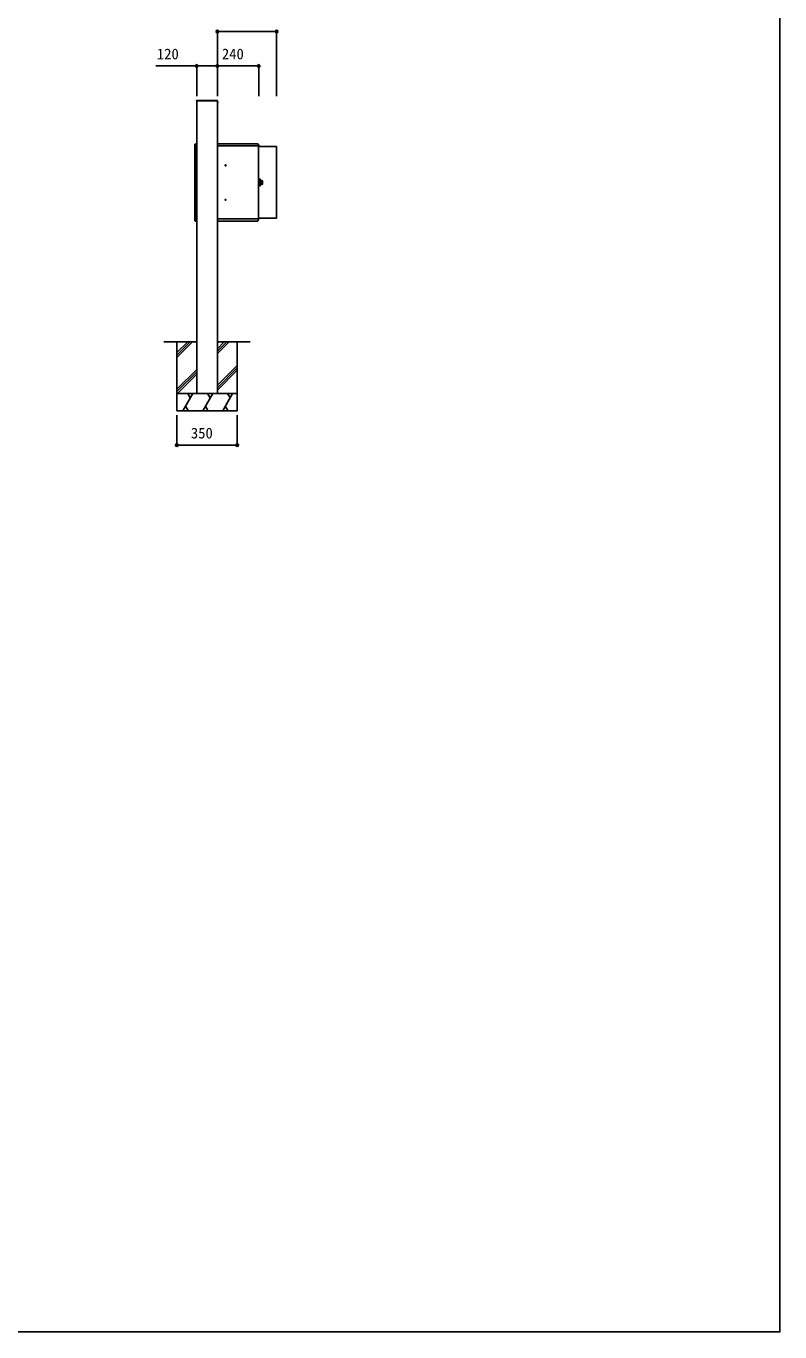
# Model space of a CAD drawing. Units: millimetres, scale not verified. Extents: x -4375 to 4375, y -6498 to 6471.
# Drawn here: x 0 to 4375, y -6498 to 1085 of the extents above; entities that cross this region are included whole.
import ezdxf
from ezdxf.enums import TextEntityAlignment as Align

# ---------------------------------------------------------------- set-up
doc = ezdxf.new("R2010")
doc.units = ezdxf.units.MM
doc.header["$LTSCALE"] = 30
for name, color, linetype in [('0-2_YKK_A1', 4, 'Continuous'), ('0-3_YKK_D', 6, 'Continuous'), ('0-4_YKK_ZWAK', 7, 'Continuous')]:
    doc.layers.add(name, color=color, linetype=linetype)
doc.styles.add('ＭＳ ゴシック', font='')
doc.styles.get('ＭＳ ゴシック').set_extended_font_data('MS Gothic')

msp = doc.modelspace()

# ---------------------------------------------------------------- linework, layer by layer
at = {"layer": '0-2_YKK_A1'}
for p, q in [((1109.5, 651.6), (990.5, 651.6)), ((990.56, 653.6), (1109.44, 653.6)), ((1110, 645.2), (1110, 638)), ((1110, 642.46), (1110.15, 642.74)), ((1110, 640.74), (1110.15, 640.45)), ((1111.97, 643.65), (1110.15, 642.74)), ((1111.97, 639.55), (1110.15, 640.45)), ((980.59, 397.77), (980, 397.18)), ((980, 396.35), (980, 397.18)), ((980, -45.91), (980, 396.35)), ((983.72, 400.9), (980.59, 397.77)), ((983.72, 400.9), (984, 401.18)), ((984.39, 401.19), (984, 401.18)), ((990, 401.39), (984.39, 401.19)), ((984.4, -46.06), (984.4, 396.35)), ((984.99, 397.77), (988.28, 401.06)), ((1110, 401.6), (1342.67, 401.6)), ((1110, 388.8), (1349, 388.8)), ((1348.2, 388.8), (1110, 388.8)), ((1342.67, 401.6), (1342.67, 400.8)), ((1342.67, 400.8), (1342.68, 400.79)), ((1342.92, 401.4), (1349.8, 394.52)), ((1343.23, 401.37), (1349.77, 394.83)), ((1348.2, 388), (1348.2, 388.8)), ((1348.21, 388.6), (1348.2, 388.6)), ((1348.2, 387.99), (1348.2, 388)), ((1348.21, 387.99), (1348.2, 387.99)), ((1348.21, 388.6), (1348.21, 387.99)), ((1348.4, 388.6), (1348.21, 388.6)), ((1348.4, 388.6), (1349.2, 388.6)), ((1349, 389.6), (1349, 389.3)), ((1349, 389.3), (1349.8, 389.3)), ((1349, 389.3), (1349, 388.8)), ((1349.2, 389.3), (1349.2, 388.6)), ((1349.2, -33.2), (1349.2, 388.6)), ((1350, 387.4), (1349.2, 387.4)), ((1349.8, 394.52), (1349.8, 389.3)), ((1350, 394.27), (1350, 388.4)), ((1350, 388.4), (1350, 387.4)), ((1349.7, 197.1), (1349.2, 197.1)), ((1349.7, 156.1), (1349.2, 156.1)), ((1349.7, 196.6), (1349.7, 197.1)), ((1349.7, 196.6), (1350.7, 196.6)), ((1349.7, 196.6), (1349.7, 156.6)), ((1349.7, 194.6), (1349.7, 192.88)), ((1349.7, 192.88), (1349.7, 192.37)), ((1349.7, 190.46), (1349.7, 192.37)), ((1349.7, 190.46), (1349.7, 179.32)), ((1349.7, 179.32), (1349.7, 173.88)), ((1349.7, 156.6), (1349.7, 156.1)), ((1349.7, 156.6), (1350.7, 156.6)), ((1351.2, 196.1), (1359.5, 196.1)), ((1351.2, 196.1), (1351.2, 157.11)), ((1359.6, 196.09), (1351.2, 196.09)), ((1359.78, 196.06), (1351.2, 196.06)), ((1359.97, 195.98), (1351.2, 195.98)), ((1360.13, 195.88), (1351.2, 195.88)), ((1360.29, 195.72), (1351.2, 195.72)), ((1360.39, 195.55), (1351.2, 195.55)), ((1360.48, 195.31), (1351.2, 195.31)), ((1360.5, 195.08), (1351.2, 195.08)), ((1360.5, 194.76), (1351.2, 194.76)), ((1360.5, 194.46), (1351.2, 194.46)), ((1360.5, 194.07), (1351.2, 194.07)), ((1360.5, 193.71), (1351.2, 193.71)), ((1360.5, 193.25), (1351.2, 193.25)), ((1360.5, 192.83), (1351.2, 192.83)), ((1360.5, 192.3), (1351.2, 192.3)), ((1360.5, 191.83), (1351.2, 191.83)), ((1360.5, 191.24), (1351.2, 191.24)), ((1360.5, 190.71), (1351.2, 190.71)), ((1360.5, 190.06), (1351.2, 190.06)), ((1360.5, 189.48), (1351.2, 189.48)), ((1360.5, 188.78), (1351.2, 188.78)), ((1360.5, 188.16), (1351.2, 188.16)), ((1360.5, 187.4), (1351.2, 187.4)), ((1360.5, 186.75), (1351.2, 186.75)), ((1360.5, 185.95), (1351.2, 185.95)), ((1360.5, 185.26), (1351.2, 185.26)), ((1360.5, 184.42), (1351.2, 184.42)), ((1360.5, 183.7), (1351.2, 183.7)), ((1360.5, 182.83), (1351.2, 182.83)), ((1360.5, 182.09), (1351.2, 182.09)), ((1360.5, 181.2), (1351.2, 181.2)), ((1360.5, 180.44), (1351.2, 180.44)), ((1360.5, 179.53), (1351.2, 179.53)), ((1360.5, 178.76), (1351.2, 178.76)), ((1360.5, 177.84), (1351.2, 177.84)), ((1360.5, 177.06), (1351.2, 177.06)), ((1360.5, 176.14), (1351.2, 176.14)), ((1360.5, 175.36), (1351.2, 175.36)), ((1360.5, 174.44), (1351.2, 174.44)), ((1360.5, 173.67), (1351.2, 173.67)), ((1360.5, 172.76), (1351.2, 172.76)), ((1360.5, 172), (1351.2, 172)), ((1360.5, 171.11), (1351.2, 171.11)), ((1360.5, 170.37), (1351.2, 170.37)), ((1360.5, 169.5), (1351.2, 169.5)), ((1360.5, 168.78), (1351.2, 168.78)), ((1360.5, 167.94), (1351.2, 167.94)), ((1360.5, 167.25), (1351.2, 167.25)), ((1360.5, 166.45), (1351.2, 166.45)), ((1360.5, 165.8), (1351.2, 165.8)), ((1360.5, 165.04), (1351.2, 165.04)), ((1360.5, 164.42), (1351.2, 164.42)), ((1360.5, 163.72), (1351.2, 163.72)), ((1360.5, 163.14), (1351.2, 163.14)), ((1360.5, 162.49), (1351.2, 162.49)), ((1360.5, 161.96), (1351.2, 161.96)), ((1360.5, 161.37), (1351.2, 161.37)), ((1360.5, 160.9), (1351.2, 160.9)), ((1360.5, 160.37), (1351.2, 160.37)), ((1360.5, 159.95), (1351.2, 159.95)), ((1360.5, 159.49), (1351.2, 159.49)), ((1360.5, 159.13), (1351.2, 159.13)), ((1360.5, 158.74), (1351.2, 158.74)), ((1360.5, 158.44), (1351.2, 158.44)), ((1360.5, 158.12), (1351.2, 158.12)), ((1360.48, 157.89), (1351.2, 157.89)), ((1360.39, 157.65), (1351.2, 157.65)), ((1360.29, 157.48), (1351.2, 157.48)), ((1360.13, 157.32), (1351.2, 157.32)), ((1359.97, 157.22), (1351.2, 157.22)), ((1359.78, 157.14), (1351.2, 157.14)), ((1359.61, 157.11), (1351.2, 157.11)), ((1359.6, 157.11), (1351.2, 157.11)), ((1351.2, 157.1), (1359.5, 157.1)), ((1360.5, 195.1), (1360.5, 158.1)), ((1360.6, 186.4), (1360.6, 166.8)), ((1367.2, 186.1), (1367.2, 167.1)), ((1371.7, 186.6), (1367.7, 186.6)), ((1372.42, 186.29), (1367.7, 186.29)), ((1367.7, 185.61), (1367.7, 186.29)), ((1372.7, 185.61), (1367.7, 185.61)), ((1372.7, 184.86), (1367.7, 184.86)), ((1367.7, 183.59), (1367.7, 184.86)), ((1372.7, 183.59), (1367.7, 183.59)), ((1372.7, 182.43), (1367.7, 182.43)), ((1367.7, 180.72), (1367.7, 182.43)), ((1372.7, 180.72), (1367.7, 180.72)), ((1372.7, 179.3), (1367.7, 179.3)), ((1367.7, 177.35), (1367.7, 179.3)), ((1372.7, 177.35), (1367.7, 177.35)), ((1372.7, 175.85), (1367.7, 175.85)), ((1367.7, 175.85), (1367.7, 173.9)), ((1372.7, 173.9), (1367.7, 173.9)), ((1372.7, 172.48), (1367.7, 172.48)), ((1367.7, 172.48), (1367.7, 170.77)), ((1372.7, 170.77), (1367.7, 170.77)), ((1372.7, 168.34), (1367.7, 168.34)), ((1372.7, 167.59), (1367.7, 167.59)), ((1367.7, 167.59), (1367.7, 166.91)), ((1372.42, 166.91), (1367.7, 166.91)), ((1371.7, 166.6), (1367.7, 166.6)), ((1372.7, 185.6), (1372.7, 167.6)), ((990, -48.19), (981.93, -47.91)), ((1110, -33.4), (1348.2, -33.4)), ((1110, -48.4), (1341.07, -48.4)), ((1341.07, -47.59), (1341.08, -47.59)), ((1341.07, -47.6), (1341.07, -47.59)), ((1341.08, -47.59), (1341.08, -48.2)), ((1341.08, -48.2), (1341.32, -48.2)), ((1341.32, -48.2), (1348.2, -41.32)), ((1341.63, -48.17), (1348.17, -41.63)), ((1348.2, -33.4), (1348.4, -33.4)), ((1348.2, -34.2), (1348.2, -33.4)), ((1348.2, -41.32), (1348.2, -34.2)), ((1348.2, -34.4), (1348.4, -34.4)), ((1348.2, -34.9), (1348.4, -34.9)), ((1348.4, -33.2), (1349.2, -33.2)), ((1348.4, -41.07), (1348.4, -35.79)), ((1349.2, -36.2), (1348.4, -36.2)), ((1349.2, -35.2), (1349.2, -33.2)), ((1349.2, -36.2), (1349.2, -35.2)), ((990, -748.4), (800, -748.4)), ((875, -748.4), (990, -748.4)), ((875, -811.42), (938.02, -748.4)), ((875, -825.56), (952.16, -748.4)), ((875, -839.7), (966.3, -748.4)), ((1300, -748.4), (1110, -748.4)), ((1110, -748.4), (1225, -748.4)), ((1110, -788.55), (1150.15, -748.4)), ((1110, -802.69), (1164.29, -748.4)), ((1110, -816.84), (1178.44, -748.4)), ((875, -1023.55), (990, -908.55)), ((1110, -1000.68), (1225, -885.68)), ((1110, -1014.83), (1225, -899.83)), ((875, -1037.69), (990, -922.69)), ((878.44, -1048.4), (990, -936.84)), ((1110, -1028.97), (1225, -913.97)), ((910.03, -1148.4), (967.77, -1048.4)), ((938.03, -1048.4), (952.9, -1074.15)), ((1025.5, -1148.4), (1083.24, -1048.4)), ((1053.5, -1048.4), (1068.37, -1074.15)), ((1140.97, -1148.4), (1198.71, -1048.4)), ((1168.97, -1048.4), (1183.84, -1074.15)), ((940.17, -1148.17), (925.17, -1122.19)), ((1055.64, -1148.17), (1040.64, -1122.19)), ((1171.11, -1148.17), (1156.11, -1122.19)), ((880.17, -1148.17), (880.3, -1148.4)), ((995.64, -1148.17), (995.77, -1148.4)), ((1111.11, -1148.17), (1111.24, -1148.4))]:
    msp.add_line(p, q, dxfattribs=at)
for points in [[(990.5, 651.6), (989.5, 651.6), (989.56, 652.66)], [(1110.44, 652.66), (1110.5, 651.6), (1109.5, 651.6)], [(1342.67, 400.8), (1342.67, 400.79), (1342.68, 400.79), (1342.68, 401.4), (1342.92, 401.4)], [(1349.7, 173.88), (1349.7, 160.33), (1349.7, 158.6)], [(1372.7, 169.61), (1367.7, 169.61), (1367.7, 168.34)], [(1341.07, -48.4), (1341.07, -47.6), (1341.08, -47.59)], [(1348.4, -33.2), (1348.21, -33.2), (1348.21, -32.59), (1348.2, -32.59), (1348.2, -32.6), (1348.2, -33.4)], [(1348.4, -35.79), (1348.4, -35.2), (1348.4, -33.2)], [(1225, -748.4), (1225, -1048.4), (875, -1048.4), (875, -748.4)]]:
    msp.add_lwpolyline(points, dxfattribs=at)
for points in [[(990, 651.6), (1110, 651.6), (1110, -748.4), (1110, -1048.4), (990, -1048.4), (990, -748.4)], [(1349.2, 385.7), (1454.2, 385.7), (1454.2, -30.3), (1349.2, -30.3)], [(875, -1048.4), (1225, -1048.4), (1225, -1148.4), (875, -1148.4)]]:
    msp.add_lwpolyline(points, close=True, dxfattribs=at)
for centre in [(1158, 276.6), (1158, 76.6)]:
    msp.add_circle(centre, 3, dxfattribs=at)
for centre, radius, start, end in [((990.56, 652.6), 1, 90, 176.5), ((1109.44, 652.6), 1, 3.5, 90), ((1110.16, 645.2), 0.154, 62.71904, 180), ((1110.16, 638), 0.154, 180, 297.28096), ((1108.3, 641.6), 4.2, 297.28096, 62.71904), ((982, 396.35), 2, 135, 180), ((984.43, 400.2), 1, 92, 135), ((986.4, 396.35), 2, 135, 180), ((988.99, 400.35), 1, 92, 135), ((1342.67, 400.8), 0.8, 45, 90), ((1349.2, 387.4), 0.8, 270, 0), ((1349.2, 394.27), 0.8, 0, 45), ((1350.7, 196.1), 0.5, 0, 90), ((1350.7, 157.1), 0.5, 270, 0), ((1359.5, 195.1), 1, 0, 90), ((1359.5, 158.1), 1, 270, 0), ((1360.4, 186.4), 0.2, 0, 60), ((1360.4, 166.8), 0.2, 300, 0), ((1361.1, 184.49), 0.5, 180, 256.81404), ((1361.1, 168.71), 0.5, 103.18596, 180), ((1362.81, 191.79), 8, 256.81404, 303.27409), ((1362.81, 161.41), 8, 56.72591, 103.18596), ((1367.7, 186.1), 0.5, 90, 180), ((1367.7, 167.1), 0.5, 180, 270), ((1371.7, 185.6), 1, 0, 90), ((1371.7, 167.6), 1, 270, 0), ((982, -45.91), 2, 180, 268), ((986.4, -46.06), 2, 180, 268), ((1341.07, -47.6), 0.8, 270, 315), ((1347.6, -41.07), 0.8, 315, 0), ((1347.6, -34.2), 0.8, 0, 41.40962)]:
    msp.add_arc(centre, radius, start, end, dxfattribs=at)
at = {"layer": '0-3_YKK_D'}
for p, q in [((1110, 678.6), (1110, 1054.6)), ((1110, 1053.6), (1454.2, 1053.6)), ((1454.2, 678.6), (1454.2, 1054.6)), ((990, 678.6), (990, 854.6)), ((1110, 678.6), (1110, 854.6)), ((1110, 678.6), (1110, 854.6)), ((1110, 853.6), (1350, 853.6)), ((1350, 678.6), (1350, 854.6)), ((875, -1174.4), (875, -1349.4)), ((1225, -1174.4), (1225, -1349.4)), ((875, -1348.4), (1225, -1348.4))]:
    msp.add_line(p, q, dxfattribs=at)
msp.add_lwpolyline([(1110, 853.6), (990, 853.6), (751.93, 853.6)], dxfattribs=at)
for centre in [(1110, 1053.6), (1454.2, 1053.6), (990, 853.6), (1110, 853.6), (1110, 853.6), (1350, 853.6), (875, -1348.4), (1225, -1348.4)]:
    msp.add_circle(centre, 7.5, dxfattribs=at)
at = {"layer": '0-4_YKK_ZWAK'}
msp.add_lwpolyline([(-4375, -6498.4), (4375, -6498.4), (4375, 6251.6)], dxfattribs=at)

# ---------------------------------------------------------------- texts
at = {"layer": '0-3_YKK_D', "style": 'ＭＳ ゴシック'}
for s, p in [('120', (758.89, 873.6)), ('240', (1136.31, 873.6)), ('350', (956.31, -1328.4))]:
    msp.add_text(s, height=62.32, dxfattribs=at).set_placement(p, align=Align.BOTTOM_LEFT)

doc.saveas('drawing.dxf')
